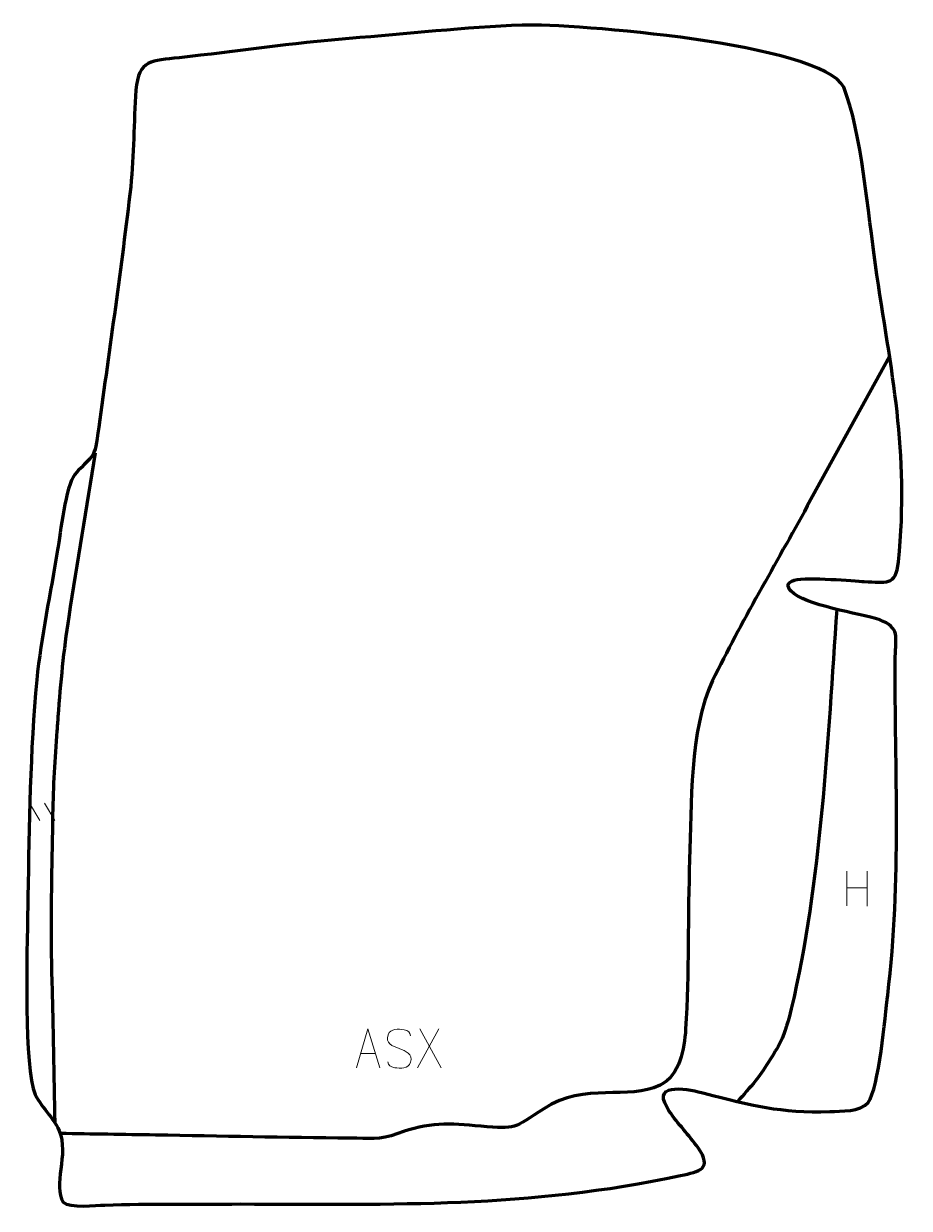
# Model space of a CAD drawing. Header units: millimetres. Extents: x -530 to 37, y -20 to 740.
import ezdxf

# ---------------------------------------------------------------- set-up
doc = ezdxf.new("R2010")
doc.units = ezdxf.units.MM
doc.header["$MEASUREMENT"] = 0
doc.layers.add('layer 2', color=7, linetype='Continuous')
doc.layers.add('layer 3', color=7, linetype='Continuous')

msp = doc.modelspace()

# ---------------------------------------------------------------- linework, layer by layer
at = {"layer": 'layer 2', "color": 140, "lineweight": 158}
for points, knots in [([(24.6528, 526.5408), (24.6528, 526.5408), (-28.0966, 430.7526), (-28.0966, 430.7526), (-28.0966, 430.7526), (-48.1923, 393.9092), (-70.4327, 356.3369), (-88.8243, 318.7991), (-88.8243, 318.7991), (-103.8654, 286.5395), (-102.2856, 239.5357), (-103.5775, 203.9739), (-103.5775, 203.9739), (-104.7213, 167.9914), (-103.9289, 131.3161), (-106.0907, 95.4947), (-106.0907, 95.4947), (-106.8725, 82.5414), (-109.6685, 65.7954), (-122.4605, 59.3932), (-122.4605, 59.3932), (-142.9024, 49.1624), (-170.3539, 61.6948), (-197.0581, 44.2633), (-197.0581, 44.2633), (-216.4273, 31.62), (-214.5529, 31.0125), (-237.1566, 33.0862), (-237.1566, 33.0862), (-257.5989, 34.9617), (-271.0778, 35.7418), (-290.5869, 28.3798), (-290.5869, 28.3798), (-302.3998, 23.922), (-308.8831, 25.3412), (-321.1584, 25.4329), (-321.1584, 25.4329), (-362.7116, 25.743), (-404.2587, 26.7138), (-445.807, 27.389), (-445.807, 27.389), (-466.1844, 27.7128), (-486.5619, 28.0407), (-506.939, 28.3778)], [0, 0, 0, 0, 0.08333333, 0.08333333, 0.08333333, 0.08333333, 0.16666667, 0.16666667, 0.16666667, 0.16666667, 0.25, 0.25, 0.25, 0.25, 0.33333333, 0.33333333, 0.33333333, 0.33333333, 0.41666667, 0.41666667, 0.41666667, 0.41666667, 0.5, 0.5, 0.5, 0.5, 0.58333333, 0.58333333, 0.58333333, 0.58333333, 0.66666667, 0.66666667, 0.66666667, 0.66666667, 0.75, 0.75, 0.75, 0.75, 0.83333333, 0.83333333, 0.83333333, 0.83333333, 1, 1, 1, 1]), ([(-484.526, 464.7092), (-490.0691, 429.639), (-496.2172, 394.6729), (-501.4947, 359.56), (-501.4947, 359.56), (-504.8059, 337.4648), (-506.7846, 317.8197), (-508.3707, 295.5633), (-508.3707, 295.5633), (-508.5842, 292.5664), (-508.8027, 289.5709), (-509.0293, 286.575), (-509.0293, 286.575), (-510.4087, 268.7266), (-511.4399, 250.987), (-511.771, 233.0841), (-511.771, 233.0841), (-512.2169, 204.7111), (-512.9261, 176.255), (-512.7325, 147.8883), (-512.7325, 147.8883), (-512.5822, 132.3543), (-511.9523, 116.8199), (-511.6493, 101.2862), (-511.6493, 101.2862), (-511.2677, 80.8263), (-510.8859, 60.3663), (-510.5043, 39.9063), (-510.5043, 39.9063), (-510.4763, 38.4053), (-510.4483, 36.9042), (-510.4203, 35.4031)], [0, 0, 0, 0, 0.11111111, 0.11111111, 0.11111111, 0.11111111, 0.22222222, 0.22222222, 0.22222222, 0.22222222, 0.33333333, 0.33333333, 0.33333333, 0.33333333, 0.44444444, 0.44444444, 0.44444444, 0.44444444, 0.55555556, 0.55555556, 0.55555556, 0.55555556, 0.66666667, 0.66666667, 0.66666667, 0.66666667, 0.77777778, 0.77777778, 0.77777778, 0.77777778, 1, 1, 1, 1]), ([(-9.2439, 364.4249), (-15.1061, 280.9205), (-19.1145, 189.7749), (-38.3966, 108.4228), (-38.3966, 108.4228), (-40.2353, 100.6652), (-42.1466, 93.9203), (-45.5199, 86.6536), (-45.5199, 86.6536), (-48.4073, 81.2099), (-57.3377, 66.8432), (-61.2244, 62.1888), (-61.2244, 62.1888), (-64.9661, 57.7083), (-68.9523, 53.2865), (-72.796, 48.8784)], [0, 0, 0, 0, 0.2, 0.2, 0.2, 0.2, 0.4, 0.4, 0.4, 0.4, 0.6, 0.6, 0.6, 0.6, 1, 1, 1, 1])]:
    msp.add_open_spline(points, degree=3, knots=knots, dxfattribs=at)
at = {"layer": 'layer 3', "color": 242, "lineweight": 158}
msp.add_open_spline([(-321.6759, 730.4458), (-285.1467, 733.3482), (-247.2092, 737.5714), (-210.7532, 739.0487), (-210.7532, 739.0487), (-178.3257, 739.9414), (-18.8653, 727.3589), (-4.7883, 699.2546), (-4.7883, 699.2546), (6.7524, 670.3896), (10.8819, 617.7591), (15.5872, 585.3413), (15.5872, 585.3413), (25.8027, 515.1541), (37.2599, 467.4445), (30.4163, 394.9428), (30.4163, 394.9428), (28.5135, 379.1085), (22.4861, 381.7649), (8.2354, 382.3279), (8.2354, 382.3279), (1.7947, 382.5824), (-27.2811, 385.4412), (-36.5068, 383.1402), (-36.5068, 383.1402), (-41.1235, 381.9888), (-41.375, 378.9887), (-38.5026, 376.0236), (-38.5026, 376.0236), (-29.7555, 366.994), (4.9098, 361.9567), (18.3234, 357.7249), (18.3234, 357.7249), (31.5523, 352.5168), (28.4329, 346.6983), (28.285, 334.057), (28.285, 334.057), (27.799, 259.6429), (32.4235, 192.2946), (23.4206, 117.1859), (23.4206, 117.1859), (21.8405, 103.6108), (17.8367, 57.5315), (10.8123, 48.3242), (10.8123, 48.3242), (6.1586, 42.2246), (-6.6194, 42.7598), (-13.6279, 42.5293), (-13.6279, 42.5293), (-45.7766, 41.4723), (-63.5993, 46.4042), (-94.1728, 54.2919), (-94.1728, 54.2919), (-102.3407, 56.398), (-128.1205, 62.2734), (-117.9949, 45.0707), (-117.9949, 45.0707), (-117.9949, 45.0707), (-116.763, 42.9778), (-116.763, 42.9778), (-116.763, 42.9778), (-110.788, 34.4375), (-104.0684, 27.3366), (-98.0573, 19.2013), (-98.0573, 19.2013), (-88.7039, 5.6066), (-96.9028, 4.0858), (-109.3511, 1.4367), (-109.3511, 1.4367), (-207.727, -19.498), (-292.1192, -16.8151), (-391.5918, -16.7879), (-391.5918, -16.7879), (-420.2564, -16.9792), (-449.8187, -16.4173), (-478.3666, -17.4838), (-478.3666, -17.4838), (-483.7966, -17.6981), (-500.9732, -19.5508), (-504.9987, -15.653), (-504.9987, -15.653), (-511.8628, -5.1092), (-501.2596, 15.3029), (-507.5693, 30.028), (-507.5693, 30.028), (-512.3125, 41.0972), (-521.4418, 46.5079), (-524.2148, 57.3175), (-524.2148, 57.3175), (-530.3213, 81.1245), (-528.0391, 152.5726), (-527.5965, 180.2501), (-527.5965, 180.2501), (-526.8543, 225.6759), (-526.2162, 274.1431), (-521.9575, 319.2596), (-521.9575, 319.2596), (-519.1897, 346.6216), (-513.0184, 375.2583), (-508.5711, 402.6433), (-508.5711, 402.6433), (-506.9695, 412.9994), (-503.3652, 443.7739), (-497.6364, 450.86), (-497.6364, 450.86), (-484.6196, 465.689), (-485.4186, 458.5915), (-482.2442, 481.293), (-482.2442, 481.293), (-475.1198, 532.402), (-467.7169, 584.1392), (-461.7441, 635.3606), (-461.7441, 635.3606), (-459.5139, 656.3271), (-459.9449, 676.5829), (-458.3902, 697.3091), (-458.3902, 697.3091), (-456.8982, 717.1975), (-448.0306, 716.1445), (-430.6645, 718.0969), (-430.6645, 718.0969), (-394.256, 722.1902), (-358.2432, 727.4916), (-321.6759, 730.4458)], degree=3, knots=[0, 0, 0, 0, 0.03125, 0.03125, 0.03125, 0.03125, 0.0625, 0.0625, 0.0625, 0.0625, 0.09375, 0.09375, 0.09375, 0.09375, 0.125, 0.125, 0.125, 0.125, 0.15625, 0.15625, 0.15625, 0.15625, 0.1875, 0.1875, 0.1875, 0.1875, 0.21875, 0.21875, 0.21875, 0.21875, 0.25, 0.25, 0.25, 0.25, 0.28125, 0.28125, 0.28125, 0.28125, 0.3125, 0.3125, 0.3125, 0.3125, 0.34375, 0.34375, 0.34375, 0.34375, 0.375, 0.375, 0.375, 0.375, 0.40625, 0.40625, 0.40625, 0.40625, 0.4375, 0.4375, 0.4375, 0.4375, 0.46875, 0.46875, 0.46875, 0.46875, 0.5, 0.5, 0.5, 0.5, 0.53125, 0.53125, 0.53125, 0.53125, 0.5625, 0.5625, 0.5625, 0.5625, 0.59375, 0.59375, 0.59375, 0.59375, 0.625, 0.625, 0.625, 0.625, 0.65625, 0.65625, 0.65625, 0.65625, 0.6875, 0.6875, 0.6875, 0.6875, 0.71875, 0.71875, 0.71875, 0.71875, 0.75, 0.75, 0.75, 0.75, 0.78125, 0.78125, 0.78125, 0.78125, 0.8125, 0.8125, 0.8125, 0.8125, 0.84375, 0.84375, 0.84375, 0.84375, 0.875, 0.875, 0.875, 0.875, 0.90625, 0.90625, 0.90625, 0.90625, 0.9375, 0.9375, 0.9375, 0.9375, 1, 1, 1, 1], dxfattribs=at)
at = {"layer": 'layer 3', "color": 250, "lineweight": 9}
for points in [[(-526.5943, 240.2277), (-526.5943, 240.2277), (-519.8853, 229.0801), (-519.8853, 229.0801)], [(-516.9738, 240.2277), (-516.9738, 240.2277), (-510.2648, 229.0801), (-510.2648, 229.0801)], [(-2.7568, 196.6128), (-2.7568, 196.6128), (-2.7568, 174.4201), (-2.7568, 174.4201)], [(10.3589, 196.6128), (10.3589, 196.6128), (10.3589, 174.2625), (10.3589, 174.2625)], [(-2.7393, 185.9704), (-2.7393, 185.9704), (10.3589, 185.9704), (10.3589, 185.9704)], [(-264.2251, 95.4391), (-264.2251, 95.4391), (-277.9657, 70.5433), (-277.9657, 70.5433)], [(-276.5111, 95.4391), (-276.5111, 95.4391), (-262.7705, 70.4856), (-262.7705, 70.4856)], [(-314.3887, 79.735), (-314.3887, 79.735), (-304.893, 79.735), (-304.893, 79.735)]]:
    msp.add_open_spline(points, degree=3, dxfattribs=at)
for points, knots in [([(-317.1113, 70.4856), (-317.1113, 70.4856), (-309.7403, 95.4391), (-309.7403, 95.4391), (-309.7403, 95.4391), (-309.7403, 95.4391), (-302.1704, 70.4856), (-302.1704, 70.4856)], [0, 0, 0, 0, 0.33333333, 0.33333333, 0.33333333, 0.33333333, 1, 1, 1, 1]), ([(-289.6408, 82.9624), (-293.8891, 84.4328), (-298.7972, 86.2286), (-296.7921, 91.7489), (-296.7921, 91.7489), (-295.2886, 95.8888), (-290.075, 95.5003), (-286.4714, 94.8992), (-286.4714, 94.8992), (-283.6108, 94.422), (-282.7461, 93.2088), (-282.4355, 91.1247)], [0, 0, 0, 0, 0.25, 0.25, 0.25, 0.25, 0.5, 0.5, 0.5, 0.5, 1, 1, 1, 1]), ([(-289.6408, 82.9623), (-285.6222, 81.3156), (-280.5927, 79.4273), (-282.4267, 74.067), (-282.4267, 74.067), (-283.8865, 69.8006), (-288.7973, 70.0573), (-292.5234, 70.612), (-292.5234, 70.612), (-295.2734, 71.0218), (-296.4943, 72.2353), (-296.8723, 74.3475)], [0, 0, 0, 0, 0.25, 0.25, 0.25, 0.25, 0.5, 0.5, 0.5, 0.5, 1, 1, 1, 1])]:
    msp.add_open_spline(points, degree=3, knots=knots, dxfattribs=at)

doc.saveas('drawing.dxf')
